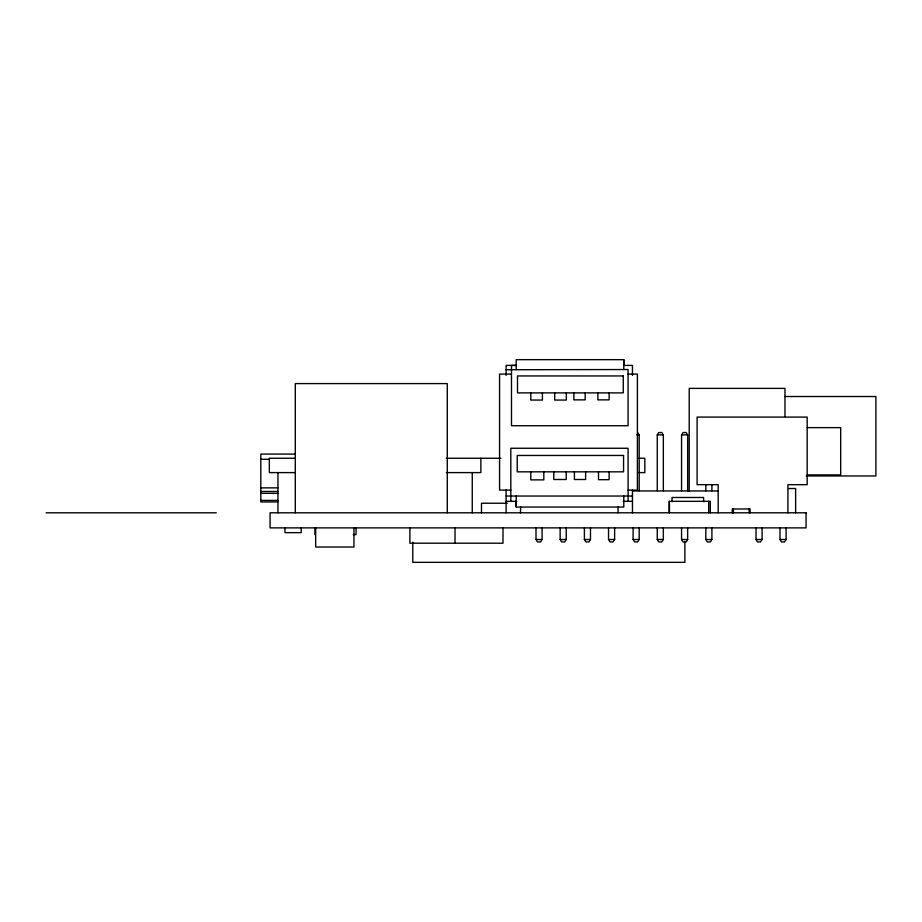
<?xml version="1.0" encoding="UTF-8"?>
<svg xmlns="http://www.w3.org/2000/svg" width="922" height="922" viewBox="0 0 922 922"><rect width="100%" height="100%" fill="white"/><g stroke="black" fill="none" stroke-linecap="round" stroke-linejoin="round"><path stroke-width="1.38" d="M623.791 496.036L623.791 507.065L516.205 507.065L516.205 501.326M516.205 369.538L516.205 359.661L623.791 359.661L623.791 365.4L632.457 365.4L632.457 375.427M520.469 512.805L520.653 507.065M542.067 528.041L542.067 539.508L540.557 541.94L537.514 541.94L535.993 539.508L535.993 528.041M566.223 528.041L566.223 539.508L564.702 541.94L561.659 541.94L560.138 539.508L560.138 528.041M590.472 528.041L590.472 539.508L588.962 541.94L585.919 541.94L584.398 539.508L584.398 528.041M614.628 528.041L614.628 539.508L613.107 541.94L610.064 541.94L608.543 539.508L608.543 528.041M639.188 528.041L639.188 539.508L637.667 541.94L634.624 541.94L633.114 539.508L633.114 528.041M663.333 528.041L663.333 539.508L661.823 541.94L658.781 541.94L657.259 539.508L657.259 528.041M687.651 528.041L687.651 539.508L686.129 541.94L683.087 541.94L681.565 539.508L681.565 528.041M711.899 528.041L711.899 539.508L710.389 541.94L707.347 541.94L705.826 539.508L705.826 528.041M762.091 528.041L762.091 539.508L760.569 541.94L757.538 541.94L756.017 539.508L756.017 528.041M786.086 528.041L786.086 539.508L784.576 541.94L781.533 541.94L780.012 539.508L780.012 528.041M657.259 490.781L657.259 434.884L658.781 432.533L661.823 432.533L663.333 434.884L663.333 490.781M681.565 490.781L681.565 434.884L683.087 432.533L686.129 432.533L687.651 434.884L687.651 490.781M506.12 369.745L628.078 369.538L628.078 425.722L511.491 425.722L511.491 365.412L516.205 365.4L506.12 365.4L506.12 375.427M511.491 374.09L499.574 374.09L499.574 490.112L510.823 490.112M628.078 374.09L637.402 374.09L637.402 490.112L628.078 490.112M784.968 396.518L875.9 396.518L875.9 475.959L806.277 475.959M807.176 427.624L840.68 427.624L840.68 474.899L807.176 474.899M636.756 434.884L639.188 434.884L639.188 490.781M657.259 434.884L663.333 434.884M681.565 434.884L687.651 434.884M295.028 454.085L260.822 454.085L260.822 501.948L277.925 501.948M295.236 458.246L269.339 458.246L269.339 472.606L295.236 472.606M446.225 458.246L500.9 458.246M639.084 458.246L644.835 458.246L644.835 472.606L639.084 472.606M260.822 459.283L269.374 459.283M446.34 472.606L480.869 472.606L480.869 458.246M260.822 487.865L277.891 487.865M788.483 488.522L795.64 488.522L795.64 512.805M632.596 490.953L718.399 490.953M260.822 491.472L277.925 491.472M260.822 493.328L277.925 493.328M506.12 496.036L632.457 496.036M260.822 500.392L277.925 500.392M506.12 501.326L516.827 501.326M623.272 501.326L632.457 501.326M507.319 503.239L481.48 503.239L481.48 512.805M46.1 512.805L216.278 512.805M353.218 534.576L356.053 534.576L356.053 527.88M535.993 539.508L542.067 539.508M560.138 539.508L566.223 539.508M584.398 539.508L590.472 539.508M608.543 539.508L614.628 539.508M633.114 539.508L639.188 539.508M657.259 539.508L663.333 539.508M681.565 539.508L687.651 539.508M705.826 539.508L711.899 539.508M756.017 539.508L762.091 539.508M780.012 539.508L786.086 539.508M637.667 432.533L639.188 434.884M628.124 501.326L628.078 448.265L510.823 448.265L510.823 501.326M618.063 507.065L618.109 512.805M787.918 512.805L787.918 484.672L807.176 484.672L807.176 417.09L697.101 417.09L697.101 484.672L718.157 484.672L718.157 512.805M784.968 416.56L784.968 388.381L689.218 388.381L689.218 491.357M750.105 512.805L750.105 508.979L732.252 508.979L732.252 512.805M749.137 508.979L749.137 512.805M733.405 508.979L733.405 512.805M732.863 508.979L732.863 512.805M711.899 485.053L711.899 490.781M710.297 512.805L710.297 501.326L669.13 501.326L669.13 512.805M708.695 501.326L708.695 512.805M705.826 485.053L705.826 490.781M703.601 501.672L703.601 497.488L672.023 497.488L672.023 501.672M684.873 542.24L684.873 562.339L412.768 562.339L412.768 542.24M669.453 501.326L669.453 512.805M632.457 489.905L632.457 512.805M623.791 359.661L623.791 369.538M609.154 392.887L609.154 399.871L597.848 399.871L597.848 392.887M609.119 471.834L609.119 479.682L598.493 479.682L598.493 471.834M585.62 471.834L585.62 479.498L574.418 479.498L574.418 471.834M585.182 392.887L585.182 399.871L573.876 399.871L573.876 392.887M566.327 392.887L566.327 400.056L554.71 400.056L554.71 392.887M566.2 471.834L566.2 479.498L553.811 479.498L553.811 471.834M543.819 471.834L543.819 479.878L530.807 479.878L530.807 471.834M542.413 392.887L542.413 400.056L530.795 400.056L530.795 392.887M516.205 496.036L516.205 507.065M506.12 489.905L506.12 512.805M502.997 527.88L502.997 543.196L409.887 543.196L409.887 527.88M472.26 472.606L472.26 512.805M455.03 527.88L455.03 543.196M447.285 512.805L447.285 383.587L295.294 383.587L295.294 512.805M353.956 527.88L353.956 547.023L315.67 547.023L315.67 527.88M314.898 527.88L314.898 534.576M301.229 527.88L301.229 532.662L284.956 532.662L284.956 527.88M277.948 472.606L277.948 512.805M623.272 375.946L517.507 375.946L517.507 392.887L623.272 392.887L623.272 375.946M623.56 455.468L517.219 455.468L517.219 471.834L623.56 471.834L623.56 455.468M806.082 512.805L270.077 512.805L270.077 527.88L806.082 527.88L806.082 512.805"/></g></svg>
